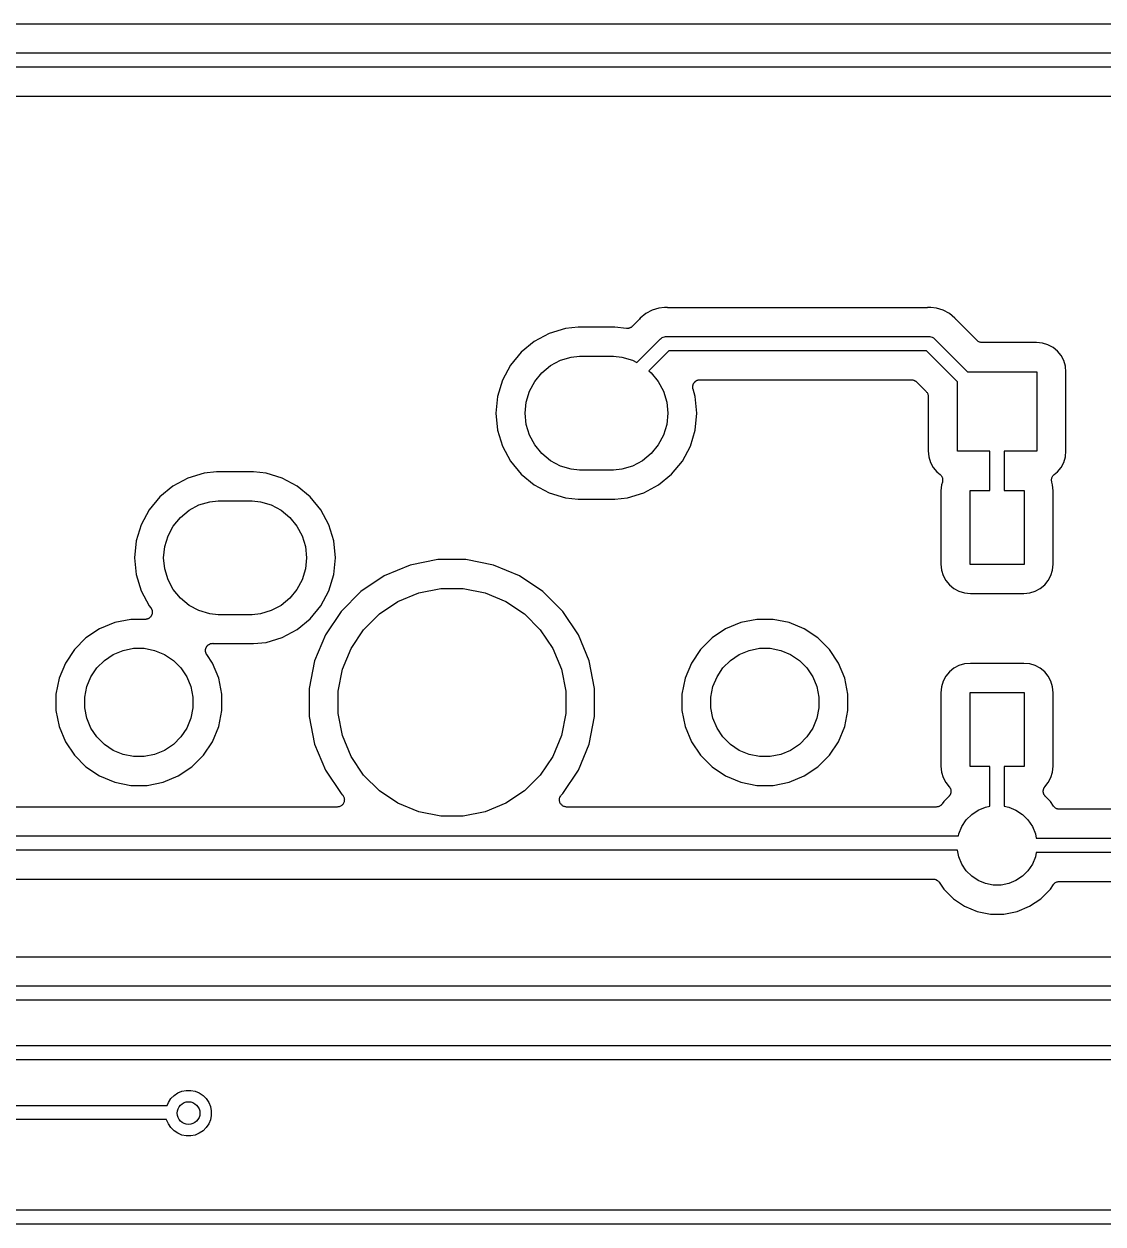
# Model space of a CAD drawing. Extents: x 1.13 to 10.46, y -5.5 to -3.29.
# Drawn here: x 6.434 to 7.18, y -5.504 to -4.674 of the extents above; entities that cross this region are included whole.
import ezdxf

# ---------------------------------------------------------------- set-up
doc = ezdxf.new("R2010")
doc.units = 0
doc.header["$MEASUREMENT"] = 0
doc.layers.add('BLACK', color=7, linetype='CONTINUOUS')

msp = doc.modelspace()

# ---------------------------------------------------------------- linework, layer by layer
at = {"layer": 'BLACK', "linetype": 'CONTINUOUS'}
for p, q in [((8.17654, -4.67379), (5.75523, -4.67379)), ((5.74253, -4.69379), (8.18498, -4.69379)), ((8.18098, -4.70363), (5.74253, -4.70363)), ((6.41685, -4.72363), (8.16397, -4.72363)), ((6.87267, -4.87032), (6.86798, -4.87175)), ((6.87658, -4.86994), (6.87267, -4.87032)), ((6.87756, -4.86984), (6.87658, -4.86994)), ((6.87854, -4.86994), (6.87756, -4.86984)), ((6.87875, -4.86994), (6.87854, -4.86994)), ((6.87896, -4.86996), (6.87875, -4.86994)), ((6.87903, -4.86996), (6.87896, -4.86996)), ((7.05837, -4.86996), (6.87903, -4.86996)), ((7.05858, -4.86994), (7.05837, -4.86996)), ((7.05879, -4.86994), (7.05858, -4.86994)), ((7.05886, -4.86994), (7.05879, -4.86994)), ((7.05984, -4.86984), (7.05886, -4.86994)), ((7.06082, -4.86994), (7.05984, -4.86984)), ((7.06473, -4.87032), (7.06082, -4.86994)), ((7.06082, -4.86994), (7.06082, -4.86994)), ((7.06943, -4.87175), (7.06473, -4.87032)), ((6.8589, -4.8783), (6.85431, -4.88289)), ((6.85903, -4.87814), (6.8589, -4.8783)), ((6.85918, -4.87799), (6.85903, -4.87814)), ((6.85923, -4.87794), (6.85918, -4.87799)), ((6.85985, -4.87717), (6.85923, -4.87794)), ((6.86365, -4.87406), (6.85985, -4.87717)), ((6.86798, -4.87175), (6.86365, -4.87406)), ((7.07376, -4.87406), (7.06943, -4.87175)), ((7.07755, -4.87717), (7.07376, -4.87406)), ((7.07817, -4.87794), (7.07755, -4.87717)), ((7.07832, -4.87808), (7.07817, -4.87794)), ((7.07845, -4.87825), (7.07832, -4.87808)), ((7.0785, -4.8783), (7.07845, -4.87825)), ((7.09285, -4.89265), (7.0785, -4.8783)), ((6.80805, -4.8844), (6.79686, -4.8878)), ((6.81677, -4.88354), (6.80805, -4.8844)), ((6.84229, -4.88354), (6.81677, -4.88354)), ((6.85028, -4.88433), (6.84229, -4.88354)), ((6.8505, -4.88433), (6.85028, -4.88433)), ((6.85072, -4.88435), (6.8505, -4.88433)), ((6.85099, -4.88433), (6.85072, -4.88435)), ((6.85126, -4.88433), (6.85099, -4.88433)), ((6.85147, -4.88429), (6.85126, -4.88433)), ((6.85169, -4.88427), (6.85147, -4.88429)), ((6.85195, -4.88419), (6.85169, -4.88427)), ((6.85221, -4.88414), (6.85195, -4.88419)), ((6.85242, -4.88406), (6.85221, -4.88414)), ((6.85263, -4.884), (6.85242, -4.88406)), ((6.85287, -4.88387), (6.85263, -4.884)), ((6.85312, -4.88377), (6.85287, -4.88387)), ((6.8533, -4.88365), (6.85312, -4.88377)), ((6.85349, -4.88355), (6.8533, -4.88365)), ((6.8537, -4.88338), (6.85349, -4.88355)), ((6.85393, -4.88323), (6.8537, -4.88338)), ((6.85409, -4.88308), (6.85393, -4.88323)), ((6.85426, -4.88294), (6.85409, -4.88308)), ((6.85431, -4.88289), (6.85426, -4.88294)), ((6.78654, -4.89331), (6.7775, -4.90073)), ((6.79686, -4.8878), (6.78654, -4.89331)), ((6.85751, -4.90797), (6.87391, -4.89157)), ((6.87391, -4.89157), (6.87406, -4.89139)), ((6.87406, -4.89139), (6.87425, -4.89123)), ((6.87425, -4.89123), (6.87481, -4.89077)), ((6.87425, -4.89123), (6.87425, -4.89123)), ((6.87481, -4.89077), (6.87498, -4.89068)), ((6.87498, -4.89068), (6.87567, -4.89031)), ((6.87567, -4.89031), (6.87659, -4.89003)), ((6.87659, -4.89003), (6.87732, -4.88996)), ((6.87732, -4.88996), (6.87756, -4.88994)), ((6.87732, -4.88996), (6.87732, -4.88996)), ((6.87756, -4.88994), (6.8778, -4.88996)), ((6.8778, -4.88996), (7.0596, -4.88996)), ((7.0596, -4.88996), (7.05984, -4.88994)), ((7.05984, -4.88994), (7.06008, -4.88996)), ((7.06008, -4.88996), (7.06008, -4.88996)), ((7.06008, -4.88996), (7.06081, -4.89003)), ((7.06081, -4.89003), (7.06173, -4.89031)), ((7.06173, -4.89031), (7.06259, -4.89077)), ((7.06259, -4.89077), (7.06334, -4.89139)), ((7.06334, -4.89139), (7.06349, -4.89157)), ((7.06349, -4.89157), (7.08615, -4.91423)), ((7.09321, -4.89294), (7.09285, -4.89265)), ((7.09356, -4.89324), (7.09321, -4.89294)), ((7.09359, -4.89325), (7.09356, -4.89324)), ((7.09361, -4.89327), (7.09359, -4.89325)), ((7.09401, -4.89348), (7.09361, -4.89327)), ((7.09442, -4.89371), (7.09401, -4.89348)), ((7.09444, -4.89371), (7.09442, -4.89371)), ((7.09447, -4.89373), (7.09444, -4.89371)), ((7.09491, -4.89386), (7.09447, -4.89373)), ((7.09535, -4.894), (7.09491, -4.89386)), ((7.09537, -4.894), (7.09535, -4.894)), ((7.0954, -4.89401), (7.09537, -4.894)), ((7.09586, -4.89406), (7.0954, -4.89401)), ((7.09632, -4.89411), (7.09586, -4.89406)), ((7.09637, -4.89411), (7.09632, -4.89411)), ((7.09639, -4.89411), (7.09637, -4.89411)), ((7.09637, -4.89411), (7.09637, -4.89411)), ((7.09637, -4.89411), (7.09637, -4.89411)), ((7.13395, -4.89411), (7.09639, -4.89411)), ((7.13811, -4.89452), (7.13395, -4.89411)), ((7.14188, -4.89567), (7.13811, -4.89452)), ((7.14536, -4.89752), (7.14188, -4.89567)), ((6.7775, -4.90073), (6.77008, -4.90977)), ((6.81197, -4.90411), (6.81775, -4.90354)), ((6.81775, -4.90354), (6.8413, -4.90354)), ((6.8413, -4.90354), (6.84709, -4.90411)), ((6.8796, -4.8998), (6.86576, -4.91364)), ((7.0578, -4.8998), (6.8796, -4.8998)), ((7.07919, -4.92119), (7.0578, -4.8998)), ((7.1484, -4.90002), (7.14536, -4.89752)), ((7.1509, -4.90307), (7.1484, -4.90002)), ((7.15276, -4.90654), (7.1509, -4.90307)), ((6.77008, -4.90977), (6.76457, -4.92008)), ((6.79171, -4.91494), (6.79771, -4.91002)), ((6.79771, -4.91002), (6.80455, -4.90636)), ((6.80455, -4.90636), (6.81197, -4.90411)), ((6.84709, -4.90411), (6.85451, -4.90636)), ((6.85451, -4.90636), (6.85751, -4.90797)), ((7.1539, -4.91031), (7.15276, -4.90654)), ((7.15431, -4.91448), (7.1539, -4.91031)), ((6.76457, -4.92008), (6.76117, -4.93127)), ((6.78679, -4.92093), (6.79171, -4.91494)), ((6.86576, -4.91364), (6.86734, -4.91494)), ((6.86734, -4.91494), (6.87226, -4.92093)), ((6.8982, -4.92078), (6.89838, -4.92064)), ((6.89838, -4.92064), (6.8986, -4.92052)), ((6.8986, -4.92052), (6.89882, -4.92038)), ((6.89882, -4.92038), (6.89903, -4.92029)), ((6.89903, -4.92029), (6.89924, -4.92018)), ((6.89924, -4.92018), (6.89949, -4.92011)), ((6.89949, -4.92011), (6.89973, -4.92001)), ((6.89973, -4.92001), (6.89995, -4.91996)), ((6.89995, -4.91996), (6.90017, -4.9199)), ((6.90017, -4.9199), (6.90043, -4.91987)), ((6.90043, -4.91987), (6.90068, -4.91982)), ((6.90068, -4.91982), (6.90091, -4.91983)), ((6.90091, -4.91983), (6.90114, -4.9198)), ((6.90114, -4.9198), (7.04745, -4.9198)), ((7.04745, -4.9198), (7.04747, -4.9198)), ((7.04747, -4.9198), (7.04747, -4.9198)), ((7.04747, -4.9198), (7.04747, -4.9198)), ((7.04747, -4.9198), (7.04752, -4.9198)), ((7.04752, -4.9198), (7.04798, -4.91986)), ((7.04798, -4.91986), (7.04844, -4.9199)), ((7.04844, -4.9199), (7.04846, -4.91991)), ((7.04846, -4.91991), (7.04849, -4.91991)), ((7.04849, -4.91991), (7.04893, -4.92005)), ((7.04893, -4.92005), (7.04937, -4.92019)), ((7.04937, -4.92019), (7.04939, -4.9202)), ((7.04939, -4.9202), (7.04942, -4.92021)), ((7.04942, -4.92021), (7.04982, -4.92043)), ((7.04982, -4.92043), (7.05023, -4.92065)), ((7.05023, -4.92065), (7.05025, -4.92066)), ((7.08615, -4.91423), (7.13419, -4.91423)), ((7.13419, -4.91423), (7.13419, -4.96923)), ((7.15431, -4.96899), (7.15431, -4.91448)), ((6.78088, -4.9352), (6.78314, -4.92777)), ((6.78314, -4.92777), (6.78679, -4.92093)), ((6.87226, -4.92093), (6.87592, -4.92777)), ((6.87592, -4.92777), (6.87817, -4.9352)), ((6.89614, -4.92477), (6.89617, -4.92451)), ((6.89616, -4.925), (6.89614, -4.92477)), ((6.89616, -4.92523), (6.89616, -4.925)), ((6.89621, -4.92548), (6.89616, -4.92523)), ((6.89617, -4.92425), (6.89622, -4.92403)), ((6.89617, -4.92451), (6.89617, -4.92425)), ((6.89623, -4.92574), (6.89621, -4.92548)), ((6.89622, -4.92403), (6.89625, -4.9238)), ((6.8963, -4.92596), (6.89623, -4.92574)), ((6.89625, -4.9238), (6.89632, -4.92355)), ((6.89634, -4.92619), (6.8963, -4.92596)), ((6.89632, -4.92355), (6.89638, -4.9233)), ((6.89636, -4.92625), (6.89634, -4.92619)), ((6.89788, -4.93128), (6.89636, -4.92625)), ((6.89638, -4.9233), (6.89647, -4.92309)), ((6.89647, -4.92309), (6.89653, -4.92287)), ((6.89653, -4.92287), (6.89666, -4.92264)), ((6.89666, -4.92264), (6.89676, -4.9224)), ((6.89676, -4.9224), (6.89689, -4.92221)), ((6.89689, -4.92221), (6.897, -4.92201)), ((6.897, -4.92201), (6.89716, -4.92181)), ((6.89716, -4.92181), (6.89731, -4.92159)), ((6.89731, -4.92159), (6.89747, -4.92143)), ((6.89747, -4.92143), (6.89762, -4.92126)), ((6.89762, -4.92126), (6.89782, -4.92109)), ((6.89782, -4.92109), (6.898, -4.92091)), ((6.898, -4.92091), (6.8982, -4.92078)), ((7.05025, -4.92066), (7.05027, -4.92068)), ((7.05027, -4.92068), (7.05063, -4.92097)), ((7.05063, -4.92097), (7.05098, -4.92127)), ((7.05098, -4.92127), (7.05761, -4.92789)), ((7.05761, -4.92789), (7.05762, -4.9279)), ((7.05762, -4.9279), (7.05762, -4.9279)), ((7.05762, -4.9279), (7.05762, -4.9279)), ((7.05762, -4.9279), (7.05766, -4.92794)), ((7.05766, -4.92794), (7.05795, -4.9283)), ((7.05795, -4.9283), (7.05824, -4.92866)), ((7.05824, -4.92866), (7.05825, -4.92868)), ((7.05825, -4.92868), (7.05827, -4.9287)), ((7.05827, -4.9287), (7.05848, -4.92911)), ((7.07919, -4.96923), (7.07919, -4.92119)), ((6.76117, -4.93127), (6.76003, -4.94291)), ((6.78012, -4.94291), (6.78088, -4.9352)), ((6.87817, -4.9352), (6.87893, -4.94291)), ((6.89903, -4.94291), (6.89788, -4.93128)), ((7.05848, -4.92911), (7.05869, -4.92952)), ((7.05869, -4.92952), (7.0587, -4.92955)), ((7.0587, -4.92955), (7.05871, -4.92957)), ((7.05871, -4.92957), (7.05884, -4.93001)), ((7.05884, -4.93001), (7.05898, -4.93046)), ((7.05898, -4.93046), (7.05898, -4.93048)), ((7.05898, -4.93048), (7.05899, -4.93051)), ((7.05899, -4.93051), (7.05903, -4.93097)), ((7.05903, -4.93097), (7.05907, -4.93143)), ((7.05907, -4.93143), (7.05907, -4.96899)), ((6.76003, -4.94291), (6.76117, -4.95455)), ((6.78088, -4.95063), (6.78012, -4.94291)), ((6.87893, -4.94291), (6.87817, -4.95063)), ((6.89788, -4.95455), (6.89903, -4.94291)), ((6.78314, -4.95805), (6.78088, -4.95063)), ((6.87817, -4.95063), (6.87592, -4.95805)), ((6.76117, -4.95455), (6.76457, -4.96574)), ((6.78679, -4.96489), (6.78314, -4.95805)), ((6.87592, -4.95805), (6.87226, -4.96489)), ((6.89449, -4.96574), (6.89788, -4.95455)), ((6.76457, -4.96574), (6.77008, -4.97606)), ((6.79171, -4.97089), (6.78679, -4.96489)), ((6.87226, -4.96489), (6.86734, -4.97089)), ((6.88897, -4.97606), (6.89449, -4.96574)), ((7.05907, -4.96899), (7.05948, -4.97315)), ((7.10177, -4.96923), (7.07919, -4.96923)), ((7.10177, -4.99626), (7.10177, -4.96923)), ((7.13419, -4.96923), (7.11161, -4.96923)), ((7.11161, -4.96923), (7.11161, -4.99626)), ((7.1539, -4.97315), (7.15431, -4.96899)), ((6.77008, -4.97606), (6.7775, -4.9851)), ((6.79771, -4.97581), (6.79171, -4.97089)), ((6.80455, -4.97946), (6.79771, -4.97581)), ((6.86135, -4.97581), (6.85451, -4.97946)), ((6.86734, -4.97089), (6.86135, -4.97581)), ((6.88155, -4.9851), (6.88897, -4.97606)), ((7.05948, -4.97315), (7.06063, -4.97692)), ((7.06063, -4.97692), (7.06248, -4.9804)), ((7.1509, -4.9804), (7.15276, -4.97692)), ((7.15276, -4.97692), (7.1539, -4.97315)), ((6.55805, -4.9844), (6.54686, -4.9878)), ((6.56677, -4.98354), (6.55805, -4.9844)), ((6.59229, -4.98354), (6.56677, -4.98354)), ((6.60101, -4.9844), (6.59229, -4.98354)), ((6.6122, -4.9878), (6.60101, -4.9844)), ((6.7775, -4.9851), (6.78654, -4.99252)), ((6.81197, -4.98171), (6.80455, -4.97946)), ((6.81775, -4.98228), (6.81197, -4.98171)), ((6.8413, -4.98228), (6.81775, -4.98228)), ((6.84709, -4.98171), (6.8413, -4.98228)), ((6.85451, -4.97946), (6.84709, -4.98171)), ((6.87251, -4.99252), (6.88155, -4.9851)), ((7.06248, -4.9804), (7.06498, -4.98344)), ((7.06498, -4.98344), (7.0672, -4.98526)), ((7.0672, -4.98526), (7.06722, -4.98528)), ((7.06722, -4.98528), (7.06722, -4.98528)), ((7.06722, -4.98528), (7.06722, -4.98528)), ((7.06722, -4.98528), (7.06726, -4.98531)), ((7.06726, -4.98531), (7.06758, -4.98565)), ((7.06758, -4.98565), (7.06791, -4.98597)), ((7.06791, -4.98597), (7.06792, -4.98599)), ((7.06792, -4.98599), (7.06794, -4.98601)), ((7.06794, -4.98601), (7.06819, -4.9864)), ((7.06819, -4.9864), (7.06845, -4.98679)), ((7.06845, -4.98679), (7.06846, -4.98681)), ((7.06846, -4.98681), (7.06847, -4.98683)), ((7.06847, -4.98683), (7.06864, -4.98726)), ((7.14477, -4.9872), (7.14495, -4.98676)), ((7.14495, -4.98676), (7.14496, -4.98675)), ((7.14496, -4.98675), (7.14497, -4.98673)), ((7.14497, -4.98673), (7.14524, -4.98634)), ((7.14524, -4.98634), (7.14549, -4.98595)), ((7.14549, -4.98595), (7.14551, -4.98594)), ((7.14551, -4.98594), (7.14552, -4.98592)), ((7.14552, -4.98592), (7.14585, -4.98559)), ((7.14585, -4.98559), (7.14618, -4.98526)), ((7.14618, -4.98526), (7.1484, -4.98344)), ((7.1484, -4.98344), (7.1509, -4.9804)), ((6.53654, -4.99331), (6.5275, -5.00073)), ((6.54686, -4.9878), (6.53654, -4.99331)), ((6.62251, -4.99331), (6.6122, -4.9878)), ((6.63155, -5.00073), (6.62251, -4.99331)), ((6.78654, -4.99252), (6.79686, -4.99803)), ((6.8622, -4.99803), (6.87251, -4.99252)), ((7.06828, -4.99234), (7.06787, -4.99651)), ((7.06881, -4.99058), (7.06828, -4.99234)), ((7.06864, -4.98726), (7.06882, -4.98769)), ((7.06891, -4.99012), (7.06881, -4.99058)), ((7.06882, -4.98769), (7.06882, -4.98771)), ((7.06882, -4.98771), (7.06883, -4.98773)), ((7.06883, -4.98773), (7.06892, -4.98819)), ((7.069, -4.98967), (7.06891, -4.99012)), ((7.06892, -4.98819), (7.06901, -4.98865)), ((7.06901, -4.98962), (7.069, -4.98965)), ((7.069, -4.98965), (7.069, -4.98967)), ((7.06901, -4.98865), (7.06901, -4.98867)), ((7.06901, -4.98867), (7.06901, -4.98869)), ((7.06901, -4.98869), (7.06901, -4.98916)), ((7.06901, -4.98916), (7.06901, -4.98962)), ((7.14437, -4.98955), (7.14438, -4.98908)), ((7.14438, -4.98958), (7.14437, -4.98955)), ((7.14438, -4.98862), (7.14439, -4.9886)), ((7.14438, -4.98908), (7.14438, -4.98862)), ((7.14438, -4.9896), (7.14438, -4.98958)), ((7.14447, -4.99006), (7.14438, -4.9896)), ((7.14439, -4.98858), (7.14448, -4.98812)), ((7.14439, -4.9886), (7.14439, -4.98858)), ((7.14455, -4.99051), (7.14447, -4.99006)), ((7.14448, -4.98812), (7.14457, -4.98767)), ((7.14456, -4.99055), (7.14455, -4.99051)), ((7.14456, -4.99056), (7.14456, -4.99055)), ((7.14457, -4.99058), (7.14456, -4.99056)), ((7.14456, -4.99056), (7.14456, -4.99056)), ((7.14457, -4.98767), (7.14458, -4.98765)), ((7.1451, -4.99234), (7.14457, -4.99058)), ((7.14458, -4.98765), (7.14459, -4.98762)), ((7.14459, -4.98762), (7.14477, -4.9872)), ((7.14551, -4.99651), (7.1451, -4.99234)), ((6.5275, -5.00073), (6.52008, -5.00977)), ((6.56197, -5.00411), (6.56775, -5.00354)), ((6.56775, -5.00354), (6.5913, -5.00354)), ((6.5913, -5.00354), (6.59709, -5.00411)), ((6.63897, -5.00977), (6.63155, -5.00073)), ((6.79686, -4.99803), (6.80805, -5.00142)), ((6.80805, -5.00142), (6.81677, -5.00228)), ((6.81677, -5.00228), (6.84229, -5.00228)), ((6.84229, -5.00228), (6.85101, -5.00142)), ((6.85101, -5.00142), (6.8622, -4.99803)), ((7.06787, -4.99651), (7.06787, -5.0472)), ((7.08799, -5.04744), (7.08799, -4.99626)), ((7.08799, -4.99626), (7.10177, -4.99626)), ((7.11161, -4.99626), (7.12539, -4.99626)), ((7.12539, -4.99626), (7.12539, -5.04744)), ((7.14551, -5.0472), (7.14551, -4.99651)), ((6.52008, -5.00977), (6.51457, -5.02008)), ((6.54171, -5.01494), (6.54771, -5.01002)), ((6.54771, -5.01002), (6.55455, -5.00636)), ((6.55455, -5.00636), (6.56197, -5.00411)), ((6.59709, -5.00411), (6.60451, -5.00636)), ((6.60451, -5.00636), (6.61135, -5.01002)), ((6.61135, -5.01002), (6.61734, -5.01494)), ((6.64449, -5.02008), (6.63897, -5.00977)), ((6.51457, -5.02008), (6.51117, -5.03127)), ((6.53679, -5.02093), (6.54171, -5.01494)), ((6.61734, -5.01494), (6.62226, -5.02093)), ((6.64788, -5.03127), (6.64449, -5.02008)), ((6.53088, -5.0352), (6.53314, -5.02777)), ((6.53314, -5.02777), (6.53679, -5.02093)), ((6.62226, -5.02093), (6.62592, -5.02777)), ((6.62592, -5.02777), (6.62817, -5.0352)), ((6.51117, -5.03127), (6.51003, -5.04291)), ((6.53012, -5.04291), (6.53088, -5.0352)), ((6.62817, -5.0352), (6.62893, -5.04291)), ((6.64903, -5.04291), (6.64788, -5.03127)), ((6.51003, -5.04291), (6.51117, -5.05455)), ((6.53088, -5.05063), (6.53012, -5.04291)), ((6.62893, -5.04291), (6.62817, -5.05063)), ((6.64788, -5.05455), (6.64903, -5.04291)), ((6.7198, -5.04417), (6.70073, -5.04797)), ((6.73925, -5.04417), (6.7198, -5.04417)), ((6.75833, -5.04797), (6.73925, -5.04417)), ((6.53314, -5.05805), (6.53088, -5.05063)), ((6.62817, -5.05063), (6.62592, -5.05805)), ((6.70073, -5.04797), (6.68276, -5.05541)), ((6.7763, -5.05541), (6.75833, -5.04797)), ((7.06787, -5.0472), (7.06828, -5.05136)), ((7.06828, -5.05136), (7.06943, -5.05513)), ((7.12539, -5.04744), (7.08799, -5.04744)), ((7.14396, -5.05513), (7.1451, -5.05136)), ((7.1451, -5.05136), (7.14551, -5.0472)), ((6.51117, -5.05455), (6.51457, -5.06574)), ((6.53679, -5.06489), (6.53314, -5.05805)), ((6.62592, -5.05805), (6.62226, -5.06489)), ((6.64449, -5.06574), (6.64788, -5.05455)), ((6.68276, -5.05541), (6.66658, -5.06622)), ((6.79247, -5.06622), (6.7763, -5.05541)), ((7.06943, -5.05513), (7.07128, -5.05861)), ((7.07128, -5.05861), (7.07378, -5.06165)), ((7.07378, -5.06165), (7.07683, -5.06415)), ((7.13656, -5.06415), (7.1396, -5.06165)), ((7.1396, -5.06165), (7.1421, -5.05861)), ((7.1421, -5.05861), (7.14396, -5.05513)), ((6.51457, -5.06574), (6.52008, -5.07606)), ((6.54171, -5.07089), (6.53679, -5.06489)), ((6.62226, -5.06489), (6.61734, -5.07089)), ((6.63897, -5.07606), (6.64449, -5.06574)), ((6.66658, -5.06622), (6.65283, -5.07997)), ((6.69223, -5.07313), (6.70656, -5.0672)), ((6.70656, -5.0672), (6.72177, -5.06417)), ((6.72177, -5.06417), (6.73728, -5.06417)), ((6.73728, -5.06417), (6.7525, -5.0672)), ((6.7525, -5.0672), (6.76682, -5.07313)), ((6.80622, -5.07997), (6.79247, -5.06622)), ((7.07683, -5.06415), (7.0803, -5.06601)), ((7.0803, -5.06601), (7.08407, -5.06715)), ((7.08407, -5.06715), (7.08824, -5.06756)), ((7.08824, -5.06756), (7.12515, -5.06756)), ((7.12515, -5.06756), (7.12931, -5.06715)), ((7.12931, -5.06715), (7.13308, -5.06601)), ((7.13308, -5.06601), (7.13656, -5.06415)), ((6.52008, -5.07606), (6.52113, -5.07734)), ((6.52113, -5.07734), (6.52118, -5.07739)), ((6.52118, -5.07739), (6.52131, -5.07759)), ((6.52131, -5.07759), (6.52145, -5.07777)), ((6.52145, -5.07777), (6.52157, -5.078)), ((6.52157, -5.078), (6.52171, -5.07821)), ((6.52171, -5.07821), (6.5218, -5.07843)), ((6.54771, -5.07581), (6.54171, -5.07089)), ((6.55455, -5.07946), (6.54771, -5.07581)), ((6.61135, -5.07581), (6.60451, -5.07946)), ((6.61734, -5.07089), (6.61135, -5.07581)), ((6.63155, -5.0851), (6.63897, -5.07606)), ((6.67933, -5.08175), (6.69223, -5.07313)), ((6.76682, -5.07313), (6.77972, -5.08175)), ((6.50734, -5.08551), (6.49625, -5.08772)), ((6.51727, -5.08551), (6.50734, -5.08551)), ((6.5175, -5.08549), (6.51727, -5.08551)), ((6.51774, -5.08549), (6.5175, -5.08549)), ((6.51799, -5.08544), (6.51774, -5.08549)), ((6.51824, -5.08542), (6.51799, -5.08544)), ((6.51846, -5.08535), (6.51824, -5.08542)), ((6.5187, -5.0853), (6.51846, -5.08535)), ((6.51893, -5.08521), (6.5187, -5.0853)), ((6.51917, -5.08513), (6.51893, -5.08521)), ((6.51938, -5.08502), (6.51917, -5.08513)), ((6.5196, -5.08494), (6.51938, -5.08502)), ((6.51981, -5.0848), (6.5196, -5.08494)), ((6.52004, -5.08468), (6.51981, -5.0848)), ((6.52022, -5.08453), (6.52004, -5.08468)), ((6.52041, -5.0844), (6.52022, -5.08453)), ((6.5206, -5.08422), (6.52041, -5.0844)), ((6.52079, -5.08406), (6.5206, -5.08422)), ((6.52094, -5.08388), (6.52079, -5.08406)), ((6.52111, -5.08371), (6.52094, -5.08388)), ((6.52125, -5.0835), (6.52111, -5.08371)), ((6.52141, -5.08331), (6.52125, -5.0835)), ((6.52153, -5.0831), (6.52141, -5.08331)), ((6.52166, -5.08291), (6.52153, -5.0831)), ((6.52176, -5.08267), (6.52166, -5.08291)), ((6.52188, -5.08245), (6.52176, -5.08267)), ((6.5218, -5.07843), (6.52191, -5.07864)), ((6.52195, -5.08223), (6.52188, -5.08245)), ((6.52191, -5.07864), (6.52198, -5.07888)), ((6.52204, -5.08201), (6.52195, -5.08223)), ((6.52198, -5.07888), (6.52207, -5.07912)), ((6.52209, -5.08176), (6.52204, -5.08201)), ((6.52207, -5.07912), (6.52211, -5.07935)), ((6.52217, -5.08152), (6.52209, -5.08176)), ((6.52211, -5.07935), (6.52218, -5.07957)), ((6.52219, -5.08128), (6.52217, -5.08152)), ((6.52218, -5.07957), (6.5222, -5.07983)), ((6.52224, -5.08105), (6.52219, -5.08128)), ((6.5222, -5.07983), (6.52225, -5.08008)), ((6.52227, -5.08055), (6.52224, -5.0808)), ((6.52224, -5.0808), (6.52224, -5.08105)), ((6.52225, -5.08008), (6.52225, -5.08031)), ((6.52225, -5.08031), (6.52227, -5.08055)), ((6.56197, -5.08171), (6.55455, -5.07946)), ((6.56775, -5.08228), (6.56197, -5.08171)), ((6.5913, -5.08228), (6.56775, -5.08228)), ((6.59709, -5.08171), (6.5913, -5.08228)), ((6.60451, -5.07946), (6.59709, -5.08171)), ((6.62251, -5.09252), (6.63155, -5.0851)), ((6.65283, -5.07997), (6.64203, -5.09614)), ((6.66837, -5.09272), (6.67933, -5.08175)), ((6.77972, -5.08175), (6.79069, -5.09272)), ((6.81703, -5.09614), (6.80622, -5.07997)), ((6.94041, -5.08551), (6.92932, -5.08772)), ((6.95172, -5.08551), (6.94041, -5.08551)), ((6.96281, -5.08772), (6.95172, -5.08551)), ((6.4858, -5.09204), (6.4764, -5.09833)), ((6.49625, -5.08772), (6.4858, -5.09204)), ((6.6122, -5.09803), (6.62251, -5.09252)), ((6.65975, -5.10562), (6.66837, -5.09272)), ((6.79069, -5.09272), (6.79931, -5.10562)), ((6.91887, -5.09204), (6.90947, -5.09833)), ((6.92932, -5.08772), (6.91887, -5.09204)), ((6.97325, -5.09204), (6.96281, -5.08772)), ((6.98265, -5.09833), (6.97325, -5.09204)), ((6.4764, -5.09833), (6.46841, -5.10632)), ((6.56075, -5.10333), (6.56092, -5.10317)), ((6.56092, -5.10317), (6.56113, -5.10303)), ((6.56113, -5.10303), (6.56132, -5.10287)), ((6.56132, -5.10287), (6.56153, -5.10276)), ((6.56153, -5.10276), (6.56173, -5.10263)), ((6.56173, -5.10263), (6.56196, -5.10253)), ((6.56196, -5.10253), (6.56219, -5.10241)), ((6.56219, -5.10241), (6.56241, -5.10234)), ((6.56241, -5.10234), (6.56263, -5.10226)), ((6.56263, -5.10226), (6.56288, -5.10221)), ((6.56288, -5.10221), (6.56312, -5.10213)), ((6.56312, -5.10213), (6.56336, -5.10211)), ((6.56336, -5.10211), (6.56359, -5.10207)), ((6.56359, -5.10207), (6.56384, -5.10207)), ((6.56384, -5.10207), (6.5641, -5.10204)), ((6.5641, -5.10204), (6.56433, -5.10207)), ((6.56433, -5.10207), (6.56456, -5.10207)), ((6.56456, -5.10207), (6.56677, -5.10228)), ((6.56677, -5.10228), (6.59229, -5.10228)), ((6.59229, -5.10228), (6.60101, -5.10142)), ((6.60101, -5.10142), (6.6122, -5.09803)), ((6.64203, -5.09614), (6.63458, -5.11411)), ((6.82447, -5.11411), (6.81703, -5.09614)), ((6.90947, -5.09833), (6.90148, -5.10632)), ((6.99065, -5.10632), (6.98265, -5.09833)), ((6.46841, -5.10632), (6.46212, -5.11572)), ((6.48915, -5.11386), (6.49528, -5.10977)), ((6.49528, -5.10977), (6.50208, -5.10695)), ((6.50208, -5.10695), (6.50931, -5.10551)), ((6.50931, -5.10551), (6.51668, -5.10551)), ((6.51668, -5.10551), (6.5239, -5.10695)), ((6.5239, -5.10695), (6.53071, -5.10977)), ((6.53071, -5.10977), (6.53683, -5.11386)), ((6.55907, -5.10699), (6.5591, -5.10675)), ((6.5591, -5.10724), (6.55907, -5.10699)), ((6.55909, -5.10749), (6.5591, -5.10724)), ((6.55914, -5.10772), (6.55909, -5.10749)), ((6.5591, -5.10652), (6.55915, -5.10627)), ((6.5591, -5.10675), (6.5591, -5.10652)), ((6.55916, -5.10796), (6.55914, -5.10772)), ((6.55915, -5.10627), (6.55918, -5.10602)), ((6.55923, -5.1082), (6.55916, -5.10796)), ((6.55918, -5.10602), (6.55925, -5.10579)), ((6.55928, -5.10845), (6.55923, -5.1082)), ((6.55925, -5.10579), (6.5593, -5.10556)), ((6.55936, -5.10867), (6.55928, -5.10845)), ((6.5593, -5.10556), (6.5594, -5.10533)), ((6.55943, -5.1089), (6.55936, -5.10867)), ((6.5594, -5.10533), (6.55947, -5.10508)), ((6.55955, -5.10912), (6.55943, -5.1089)), ((6.55947, -5.10508), (6.55959, -5.10488)), ((6.55964, -5.10936), (6.55955, -5.10912)), ((6.55959, -5.10488), (6.55968, -5.10466)), ((6.55977, -5.10955), (6.55964, -5.10936)), ((6.55968, -5.10466), (6.55982, -5.10445)), ((6.55988, -5.10976), (6.55977, -5.10955)), ((6.55982, -5.10445), (6.55994, -5.10423)), ((6.55992, -5.10982), (6.55988, -5.10976)), ((6.56386, -5.11572), (6.55992, -5.10982)), ((6.55994, -5.10423), (6.56009, -5.10405)), ((6.56009, -5.10405), (6.56022, -5.10385)), ((6.56022, -5.10385), (6.5604, -5.10367)), ((6.5604, -5.10367), (6.56057, -5.10348)), ((6.56057, -5.10348), (6.56075, -5.10333)), ((6.65381, -5.11995), (6.65975, -5.10562)), ((6.79931, -5.10562), (6.80524, -5.11995)), ((6.90148, -5.10632), (6.89519, -5.11572)), ((6.92222, -5.11386), (6.92835, -5.10977)), ((6.92835, -5.10977), (6.93515, -5.10695)), ((6.93515, -5.10695), (6.94238, -5.10551)), ((6.94238, -5.10551), (6.94975, -5.10551)), ((6.94975, -5.10551), (6.95697, -5.10695)), ((6.95697, -5.10695), (6.96378, -5.10977)), ((6.96378, -5.10977), (6.96991, -5.11386)), ((6.99693, -5.11572), (6.99065, -5.10632)), ((6.46212, -5.11572), (6.4578, -5.12617)), ((6.47985, -5.1252), (6.48394, -5.11907)), ((6.48394, -5.11907), (6.48915, -5.11386)), ((6.53683, -5.11386), (6.54204, -5.11907)), ((6.54204, -5.11907), (6.54614, -5.1252)), ((6.56819, -5.12617), (6.56386, -5.11572)), ((6.63458, -5.11411), (6.63079, -5.13319)), ((6.82827, -5.13319), (6.82447, -5.11411)), ((6.89519, -5.11572), (6.89087, -5.12617)), ((6.91292, -5.1252), (6.91701, -5.11907)), ((6.91701, -5.11907), (6.92222, -5.11386)), ((6.96991, -5.11386), (6.97511, -5.11907)), ((6.97511, -5.11907), (6.97921, -5.1252)), ((7.00126, -5.12617), (6.99693, -5.11572)), ((7.07683, -5.11931), (7.07378, -5.12181)), ((7.0803, -5.11746), (7.07683, -5.11931)), ((7.08407, -5.11631), (7.0803, -5.11746)), ((7.08824, -5.1159), (7.08407, -5.11631)), ((7.12515, -5.1159), (7.08824, -5.1159)), ((7.12931, -5.11631), (7.12515, -5.1159)), ((7.13308, -5.11746), (7.12931, -5.11631)), ((7.13656, -5.11931), (7.13308, -5.11746)), ((7.1396, -5.12181), (7.13656, -5.11931)), ((6.4578, -5.12617), (6.45559, -5.13726)), ((6.47703, -5.132), (6.47985, -5.1252)), ((6.54614, -5.1252), (6.54896, -5.132)), ((6.57039, -5.13726), (6.56819, -5.12617)), ((6.65079, -5.13516), (6.65381, -5.11995)), ((6.80524, -5.11995), (6.80827, -5.13516)), ((6.89087, -5.12617), (6.88866, -5.13726)), ((6.9101, -5.132), (6.91292, -5.1252)), ((6.97921, -5.1252), (6.98203, -5.132)), ((7.00346, -5.13726), (7.00126, -5.12617)), ((7.07128, -5.12486), (7.06943, -5.12833)), ((7.07378, -5.12181), (7.07128, -5.12486)), ((7.1421, -5.12486), (7.1396, -5.12181)), ((7.14396, -5.12833), (7.1421, -5.12486)), ((6.47559, -5.13923), (6.47703, -5.132)), ((6.54896, -5.132), (6.55039, -5.13923)), ((6.63079, -5.13319), (6.63079, -5.15264)), ((6.65079, -5.15067), (6.65079, -5.13516)), ((6.80827, -5.13516), (6.80827, -5.15067)), ((6.82827, -5.15264), (6.82827, -5.13319)), ((6.90866, -5.13923), (6.9101, -5.132)), ((6.98203, -5.132), (6.98346, -5.13923)), ((7.06828, -5.1321), (7.06787, -5.13627)), ((7.06787, -5.13627), (7.06787, -5.18696)), ((7.06943, -5.12833), (7.06828, -5.1321)), ((7.08799, -5.1872), (7.08799, -5.13602)), ((7.08799, -5.13602), (7.12539, -5.13602)), ((7.12539, -5.13602), (7.12539, -5.1872)), ((7.1451, -5.1321), (7.14396, -5.12833)), ((7.14551, -5.13627), (7.1451, -5.1321)), ((7.14551, -5.18696), (7.14551, -5.13627)), ((6.45559, -5.13726), (6.45559, -5.14857)), ((6.47559, -5.1466), (6.47559, -5.13923)), ((6.55039, -5.13923), (6.55039, -5.1466)), ((6.57039, -5.14857), (6.57039, -5.13726)), ((6.88866, -5.13726), (6.88866, -5.14857)), ((6.90866, -5.1466), (6.90866, -5.13923)), ((6.98346, -5.13923), (6.98346, -5.1466)), ((7.00346, -5.14857), (7.00346, -5.13726)), ((6.45559, -5.14857), (6.4578, -5.15966)), ((6.47703, -5.15382), (6.47559, -5.1466)), ((6.55039, -5.1466), (6.54896, -5.15382)), ((6.56819, -5.15966), (6.57039, -5.14857)), ((6.63079, -5.15264), (6.63458, -5.17171)), ((6.65381, -5.16588), (6.65079, -5.15067)), ((6.80827, -5.15067), (6.80524, -5.16588)), ((6.82447, -5.17171), (6.82827, -5.15264)), ((6.88866, -5.14857), (6.89087, -5.15966)), ((6.9101, -5.15382), (6.90866, -5.1466)), ((6.98346, -5.1466), (6.98203, -5.15382)), ((7.00126, -5.15966), (7.00346, -5.14857)), ((6.4578, -5.15966), (6.46212, -5.1701)), ((6.47985, -5.16063), (6.47703, -5.15382)), ((6.48394, -5.16676), (6.47985, -5.16063)), ((6.54614, -5.16063), (6.54204, -5.16676)), ((6.54896, -5.15382), (6.54614, -5.16063)), ((6.56386, -5.1701), (6.56819, -5.15966)), ((6.89087, -5.15966), (6.89519, -5.1701)), ((6.91292, -5.16063), (6.9101, -5.15382)), ((6.91701, -5.16676), (6.91292, -5.16063)), ((6.97921, -5.16063), (6.97511, -5.16676)), ((6.98203, -5.15382), (6.97921, -5.16063)), ((6.99693, -5.1701), (7.00126, -5.15966)), ((6.48915, -5.17197), (6.48394, -5.16676)), ((6.54204, -5.16676), (6.53683, -5.17197)), ((6.65975, -5.18021), (6.65381, -5.16588)), ((6.80524, -5.16588), (6.79931, -5.18021)), ((6.92222, -5.17197), (6.91701, -5.16676)), ((6.97511, -5.16676), (6.96991, -5.17197)), ((6.46212, -5.1701), (6.46841, -5.1795)), ((6.49528, -5.17606), (6.48915, -5.17197)), ((6.50208, -5.17888), (6.49528, -5.17606)), ((6.53071, -5.17606), (6.5239, -5.17888)), ((6.53683, -5.17197), (6.53071, -5.17606)), ((6.55758, -5.1795), (6.56386, -5.1701)), ((6.63458, -5.17171), (6.64203, -5.18968)), ((6.81703, -5.18968), (6.82447, -5.17171)), ((6.89519, -5.1701), (6.90148, -5.1795)), ((6.92835, -5.17606), (6.92222, -5.17197)), ((6.93515, -5.17888), (6.92835, -5.17606)), ((6.96378, -5.17606), (6.95697, -5.17888)), ((6.96991, -5.17197), (6.96378, -5.17606)), ((6.99065, -5.1795), (6.99693, -5.1701)), ((6.46841, -5.1795), (6.4764, -5.1875)), ((6.50931, -5.18031), (6.50208, -5.17888)), ((6.51668, -5.18031), (6.50931, -5.18031)), ((6.5239, -5.17888), (6.51668, -5.18031)), ((6.54958, -5.1875), (6.55758, -5.1795)), ((6.66837, -5.19311), (6.65975, -5.18021)), ((6.79931, -5.18021), (6.79069, -5.19311)), ((6.90148, -5.1795), (6.90947, -5.1875)), ((6.94238, -5.18031), (6.93515, -5.17888)), ((6.94975, -5.18031), (6.94238, -5.18031)), ((6.95697, -5.17888), (6.94975, -5.18031)), ((6.98265, -5.1875), (6.99065, -5.1795)), ((6.4764, -5.1875), (6.4858, -5.19378)), ((6.4858, -5.19378), (6.49625, -5.19811)), ((6.52974, -5.19811), (6.54018, -5.19378)), ((6.54018, -5.19378), (6.54958, -5.1875)), ((6.64203, -5.18968), (6.65283, -5.20586)), ((6.67933, -5.20407), (6.66837, -5.19311)), ((6.79069, -5.19311), (6.77972, -5.20407)), ((6.80622, -5.20586), (6.81703, -5.18968)), ((6.90947, -5.1875), (6.91887, -5.19378)), ((6.91887, -5.19378), (6.92932, -5.19811)), ((6.96281, -5.19811), (6.97325, -5.19378)), ((6.97325, -5.19378), (6.98265, -5.1875)), ((7.06787, -5.18696), (7.06828, -5.19113)), ((7.06828, -5.19113), (7.06943, -5.1949)), ((7.10177, -5.1872), (7.08799, -5.1872)), ((7.10177, -5.21467), (7.10177, -5.1872)), ((7.12539, -5.1872), (7.11161, -5.1872)), ((7.11161, -5.1872), (7.11161, -5.21467)), ((7.14396, -5.1949), (7.1451, -5.19113)), ((7.1451, -5.19113), (7.14551, -5.18696)), ((6.49625, -5.19811), (6.50734, -5.20031)), ((6.50734, -5.20031), (6.51865, -5.20031)), ((6.51865, -5.20031), (6.52974, -5.19811)), ((6.92932, -5.19811), (6.94041, -5.20031)), ((6.94041, -5.20031), (6.95172, -5.20031)), ((6.95172, -5.20031), (6.96281, -5.19811)), ((7.06943, -5.1949), (7.07128, -5.19837)), ((7.07128, -5.19837), (7.07364, -5.20124)), ((7.07364, -5.20124), (7.07368, -5.20129)), ((7.07368, -5.20129), (7.0738, -5.20148)), ((7.0738, -5.20148), (7.07394, -5.20166)), ((7.07394, -5.20166), (7.07407, -5.20189)), ((7.07407, -5.20189), (7.07421, -5.20211)), ((7.07421, -5.20211), (7.07429, -5.20232)), ((7.07429, -5.20232), (7.0744, -5.20252)), ((7.0744, -5.20252), (7.07447, -5.20277)), ((7.07447, -5.20277), (7.07457, -5.20302)), ((7.13883, -5.20295), (7.13893, -5.20271)), ((7.13893, -5.20271), (7.13901, -5.20246)), ((7.13901, -5.20246), (7.13912, -5.20226)), ((7.13912, -5.20226), (7.13921, -5.20205)), ((7.13921, -5.20205), (7.13935, -5.20183)), ((7.13935, -5.20183), (7.13948, -5.2016)), ((7.13948, -5.2016), (7.13962, -5.20142)), ((7.13962, -5.20142), (7.13975, -5.20124)), ((7.13975, -5.20124), (7.1421, -5.19837)), ((7.1421, -5.19837), (7.14396, -5.1949)), ((6.65283, -5.20586), (6.65368, -5.2067)), ((6.65368, -5.2067), (6.65371, -5.20674)), ((6.65371, -5.20674), (6.65371, -5.20674)), ((6.65371, -5.20674), (6.65371, -5.20674)), ((6.65371, -5.20674), (6.65372, -5.20675)), ((6.65372, -5.20675), (6.65402, -5.20713)), ((6.65402, -5.20713), (6.65432, -5.2075)), ((6.65432, -5.2075), (6.65433, -5.20751)), ((6.65433, -5.20751), (6.65433, -5.20751)), ((6.65433, -5.20751), (6.65456, -5.20794)), ((6.65456, -5.20794), (6.65478, -5.20836)), ((6.65478, -5.20836), (6.65478, -5.20837)), ((6.65478, -5.20837), (6.65478, -5.20838)), ((6.65478, -5.20838), (6.65492, -5.20884)), ((6.65492, -5.20884), (6.65505, -5.2093)), ((6.65509, -5.21076), (6.65504, -5.21124)), ((6.65505, -5.2093), (6.65505, -5.20931)), ((6.65505, -5.20931), (6.65505, -5.20932)), ((6.65505, -5.20932), (6.6551, -5.20979)), ((6.65514, -5.21029), (6.65509, -5.21076)), ((6.6551, -5.20979), (6.65514, -5.21027)), ((6.65514, -5.21027), (6.65514, -5.21028)), ((6.65514, -5.21028), (6.65514, -5.21029)), ((6.69223, -5.21269), (6.67933, -5.20407)), ((6.77972, -5.20407), (6.76682, -5.21269)), ((6.80392, -5.2102), (6.80397, -5.20972)), ((6.80392, -5.21021), (6.80392, -5.2102)), ((6.80392, -5.21022), (6.80392, -5.21021)), ((6.80396, -5.21069), (6.80392, -5.21022)), ((6.804, -5.21117), (6.80396, -5.21069)), ((6.80397, -5.20972), (6.80401, -5.20925)), ((6.80401, -5.20925), (6.80402, -5.20924)), ((6.80402, -5.20923), (6.80416, -5.20877)), ((6.80402, -5.20924), (6.80402, -5.20923)), ((6.80416, -5.20877), (6.8043, -5.20831)), ((6.8043, -5.20831), (6.80431, -5.2083)), ((6.8043, -5.20831), (6.8043, -5.20831)), ((6.80431, -5.2083), (6.80454, -5.20787)), ((6.80454, -5.20787), (6.80476, -5.20745)), ((6.80476, -5.20745), (6.80477, -5.20745)), ((6.80477, -5.20744), (6.80507, -5.20707)), ((6.80477, -5.20745), (6.80477, -5.20744)), ((6.80507, -5.20707), (6.80538, -5.2067)), ((6.80538, -5.2067), (6.80622, -5.20586)), ((7.07331, -5.20794), (7.0698, -5.21145)), ((7.07345, -5.20777), (7.07331, -5.20794)), ((7.07361, -5.20761), (7.07345, -5.20777)), ((7.07376, -5.20739), (7.07361, -5.20761)), ((7.07393, -5.20719), (7.07376, -5.20739)), ((7.07403, -5.20699), (7.07393, -5.20719)), ((7.07416, -5.2068), (7.07403, -5.20699)), ((7.07426, -5.20656), (7.07416, -5.2068)), ((7.07439, -5.20633), (7.07426, -5.20656)), ((7.07445, -5.20611), (7.07439, -5.20633)), ((7.07454, -5.20591), (7.07445, -5.20611)), ((7.07459, -5.20565), (7.07454, -5.20591)), ((7.07457, -5.20302), (7.07461, -5.20324)), ((7.07467, -5.2054), (7.07459, -5.20565)), ((7.07461, -5.20324), (7.07468, -5.20345)), ((7.07469, -5.20517), (7.07467, -5.2054)), ((7.07468, -5.20345), (7.0747, -5.20372)), ((7.07474, -5.20495), (7.07469, -5.20517)), ((7.0747, -5.20372), (7.07475, -5.20398)), ((7.07477, -5.20443), (7.07474, -5.20469)), ((7.07474, -5.20469), (7.07474, -5.20495)), ((7.07475, -5.20398), (7.07475, -5.2042)), ((7.07475, -5.2042), (7.07477, -5.20443)), ((7.13862, -5.20436), (7.13864, -5.20413)), ((7.13864, -5.20462), (7.13862, -5.20436)), ((7.13864, -5.20391), (7.13869, -5.20365)), ((7.13864, -5.20413), (7.13864, -5.20391)), ((7.13864, -5.20488), (7.13864, -5.20462)), ((7.13868, -5.2051), (7.13864, -5.20488)), ((7.1387, -5.20533), (7.13868, -5.2051)), ((7.13869, -5.20365), (7.13872, -5.20339)), ((7.13877, -5.20558), (7.1387, -5.20533)), ((7.13872, -5.20339), (7.13879, -5.20317)), ((7.13882, -5.20584), (7.13877, -5.20558)), ((7.13879, -5.20317), (7.13883, -5.20295)), ((7.13891, -5.20605), (7.13882, -5.20584)), ((7.13897, -5.20627), (7.13891, -5.20605)), ((7.13909, -5.2065), (7.13897, -5.20627)), ((7.13919, -5.20674), (7.13909, -5.2065)), ((7.13932, -5.20693), (7.13919, -5.20674)), ((7.13942, -5.20713), (7.13932, -5.20693)), ((7.13959, -5.20734), (7.13942, -5.20713)), ((7.13973, -5.20756), (7.13959, -5.20734)), ((7.13989, -5.20772), (7.13973, -5.20756)), ((7.14003, -5.20789), (7.13989, -5.20772)), ((7.14008, -5.20794), (7.14003, -5.20789)), ((7.14359, -5.21145), (7.14008, -5.20794)), ((6.65014, -5.21524), (6.40614, -5.21524)), ((6.65062, -5.21519), (6.65014, -5.21524)), ((6.65109, -5.21514), (6.65062, -5.21519)), ((6.6511, -5.21514), (6.65109, -5.21514)), ((6.65111, -5.21514), (6.6511, -5.21514)), ((6.65157, -5.215), (6.65111, -5.21514)), ((6.65203, -5.21487), (6.65157, -5.215)), ((6.65204, -5.21486), (6.65203, -5.21487)), ((6.65205, -5.21486), (6.65204, -5.21486)), ((6.65247, -5.21463), (6.65205, -5.21486)), ((6.65289, -5.21441), (6.65247, -5.21463)), ((6.6529, -5.21441), (6.65289, -5.21441)), ((6.65291, -5.2144), (6.6529, -5.21441)), ((6.65328, -5.21409), (6.65291, -5.2144)), ((6.65365, -5.2138), (6.65328, -5.21409)), ((6.65366, -5.21379), (6.65365, -5.2138)), ((6.65397, -5.21341), (6.65366, -5.21378)), ((6.65366, -5.21378), (6.65366, -5.21379)), ((6.65428, -5.21305), (6.65397, -5.21341)), ((6.65452, -5.2126), (6.65428, -5.21303)), ((6.65428, -5.21303), (6.65428, -5.21304)), ((6.65428, -5.21304), (6.65428, -5.21305)), ((6.65474, -5.21219), (6.65452, -5.2126)), ((6.65475, -5.21217), (6.65474, -5.21218)), ((6.65474, -5.21218), (6.65474, -5.21219)), ((6.65489, -5.21171), (6.65475, -5.21217)), ((6.65503, -5.21126), (6.65489, -5.21171)), ((6.65504, -5.21124), (6.65503, -5.21125)), ((6.65503, -5.21125), (6.65503, -5.21126)), ((6.70656, -5.21863), (6.69223, -5.21269)), ((6.72177, -5.22165), (6.70656, -5.21863)), ((6.7525, -5.21863), (6.73728, -5.22165)), ((6.76682, -5.21269), (6.7525, -5.21863)), ((6.80401, -5.21118), (6.804, -5.21117)), ((6.80401, -5.21119), (6.80401, -5.21118)), ((6.80414, -5.21165), (6.80401, -5.21119)), ((6.80428, -5.21211), (6.80414, -5.21165)), ((6.80428, -5.21212), (6.80428, -5.21211)), ((6.80429, -5.21213), (6.80428, -5.21212)), ((6.80451, -5.21255), (6.80429, -5.21213)), ((6.80473, -5.21297), (6.80451, -5.21255)), ((6.80474, -5.21298), (6.80473, -5.21297)), ((6.80474, -5.21299), (6.80474, -5.21298)), ((6.80504, -5.21336), (6.80474, -5.21299)), ((6.80534, -5.21373), (6.80504, -5.21336)), ((6.80535, -5.21374), (6.80534, -5.21373)), ((6.80536, -5.21375), (6.80535, -5.21374)), ((6.80573, -5.21406), (6.80536, -5.21375)), ((6.80609, -5.21436), (6.80573, -5.21406)), ((6.8061, -5.21437), (6.80609, -5.21436)), ((6.80611, -5.21437), (6.8061, -5.21437)), ((6.80653, -5.2146), (6.80611, -5.21437)), ((6.80695, -5.21483), (6.80653, -5.2146)), ((6.80696, -5.21484), (6.80695, -5.21483)), ((6.80695, -5.21483), (6.80695, -5.21483)), ((6.80742, -5.21498), (6.80696, -5.21484)), ((6.80788, -5.21513), (6.80742, -5.21498)), ((6.80789, -5.21513), (6.80788, -5.21513)), ((6.80788, -5.21513), (6.80788, -5.21513)), ((6.80836, -5.21518), (6.80789, -5.21513)), ((6.80885, -5.21524), (6.80836, -5.21518)), ((6.80886, -5.21524), (6.80885, -5.21524)), ((6.80892, -5.21524), (6.80886, -5.21524)), ((6.80886, -5.21524), (6.80886, -5.21524)), ((6.80886, -5.21524), (6.80886, -5.21524)), ((7.0646, -5.21524), (6.80892, -5.21524)), ((7.06506, -5.21519), (7.0646, -5.21524)), ((7.06552, -5.21515), (7.06506, -5.21519)), ((7.06554, -5.21514), (7.06552, -5.21515)), ((7.06557, -5.21514), (7.06554, -5.21514)), ((7.06601, -5.21501), (7.06557, -5.21514)), ((7.06646, -5.21488), (7.06601, -5.21501)), ((7.06648, -5.21487), (7.06646, -5.21488)), ((7.0665, -5.21486), (7.06648, -5.21487)), ((7.06691, -5.21464), (7.0665, -5.21486)), ((7.06732, -5.21443), (7.06691, -5.21464)), ((7.06734, -5.21441), (7.06732, -5.21443)), ((7.06736, -5.2144), (7.06734, -5.21441)), ((7.06772, -5.21411), (7.06736, -5.2144)), ((7.06809, -5.21382), (7.06772, -5.21411)), ((7.0681, -5.2138), (7.06809, -5.21382)), ((7.06812, -5.21378), (7.0681, -5.2138)), ((7.06841, -5.21343), (7.06812, -5.21378)), ((7.06871, -5.21307), (7.06841, -5.21343)), ((7.06874, -5.21303), (7.06871, -5.21307)), ((7.06875, -5.21301), (7.06874, -5.21303)), ((7.06874, -5.21303), (7.06874, -5.21303)), ((7.06874, -5.21303), (7.06874, -5.21303)), ((7.0698, -5.21145), (7.06875, -5.21301)), ((7.08916, -5.22037), (7.09367, -5.21736)), ((7.09367, -5.21736), (7.09867, -5.21529)), ((7.09867, -5.21529), (7.10177, -5.21467)), ((7.11161, -5.21467), (7.11471, -5.21529)), ((7.11471, -5.21529), (7.11972, -5.21736)), ((7.11972, -5.21736), (7.12422, -5.22037)), ((7.14568, -5.21459), (7.14359, -5.21145)), ((7.14598, -5.21495), (7.14568, -5.21459)), ((7.14627, -5.21531), (7.14598, -5.21495)), ((7.14629, -5.21532), (7.14627, -5.21531)), ((7.1463, -5.21534), (7.14629, -5.21532)), ((7.14666, -5.21564), (7.1463, -5.21534)), ((7.14702, -5.21594), (7.14666, -5.21564)), ((7.14704, -5.21595), (7.14702, -5.21594)), ((7.14706, -5.21596), (7.14704, -5.21595)), ((7.14747, -5.21618), (7.14706, -5.21596)), ((7.14787, -5.21641), (7.14747, -5.21618)), ((7.14789, -5.21641), (7.14787, -5.21641)), ((7.14792, -5.21643), (7.14789, -5.21641)), ((7.14836, -5.21656), (7.14792, -5.21643)), ((7.1488, -5.2167), (7.14836, -5.21656)), ((7.14883, -5.2167), (7.1488, -5.2167)), ((7.14885, -5.21671), (7.14883, -5.2167)), ((7.14931, -5.21676), (7.14885, -5.21671)), ((7.14977, -5.21681), (7.14931, -5.21676)), ((7.14982, -5.21681), (7.14977, -5.21681)), ((7.14984, -5.21681), (7.14982, -5.21681)), ((7.14982, -5.21681), (7.14982, -5.21681)), ((7.14982, -5.21681), (7.14982, -5.21681)), ((7.49856, -5.21681), (7.14984, -5.21681)), ((6.73728, -5.22165), (6.72177, -5.22165)), ((7.08232, -5.22871), (7.08533, -5.2242)), ((7.08533, -5.2242), (7.08916, -5.22037)), ((7.12422, -5.22037), (7.12805, -5.2242)), ((7.12805, -5.2242), (7.13106, -5.22871)), ((6.39005, -5.23524), (7.07995, -5.23524)), ((7.07995, -5.23524), (7.08025, -5.23371)), ((7.08025, -5.23371), (7.08232, -5.22871)), ((7.13106, -5.22871), (7.13314, -5.23371)), ((7.13314, -5.23371), (7.13375, -5.23681)), ((7.13375, -5.23681), (8.06341, -5.23681)), ((7.07932, -5.24508), (6.39005, -5.24508)), ((7.08025, -5.24975), (7.07932, -5.24508)), ((7.08232, -5.25476), (7.08025, -5.24975)), ((7.13314, -5.24975), (7.13106, -5.25476)), ((7.13375, -5.24665), (7.13314, -5.24975)), ((8.06357, -5.24665), (7.13375, -5.24665)), ((7.08533, -5.25926), (7.08232, -5.25476)), ((7.08916, -5.26309), (7.08533, -5.25926)), ((7.12805, -5.25926), (7.12422, -5.26309)), ((7.13106, -5.25476), (7.12805, -5.25926)), ((6.40614, -5.26508), (7.06249, -5.26508)), ((7.06249, -5.26508), (7.06251, -5.26508)), ((7.06251, -5.26508), (7.06251, -5.26508)), ((7.06251, -5.26508), (7.06252, -5.26508)), ((7.06252, -5.26508), (7.06256, -5.26508)), ((7.06256, -5.26508), (7.06302, -5.26513)), ((7.06302, -5.26513), (7.06348, -5.26518)), ((7.06348, -5.26518), (7.06351, -5.26519)), ((7.06351, -5.26519), (7.06353, -5.26519)), ((7.06353, -5.26519), (7.06397, -5.26533)), ((7.06397, -5.26533), (7.06442, -5.26546)), ((7.06442, -5.26546), (7.06444, -5.26548)), ((7.06444, -5.26548), (7.06446, -5.26548)), ((7.06446, -5.26548), (7.06487, -5.26571)), ((7.06487, -5.26571), (7.06528, -5.26593)), ((7.06528, -5.26593), (7.0653, -5.26594)), ((7.0653, -5.26594), (7.06532, -5.26595)), ((7.06532, -5.26595), (7.06567, -5.26625)), ((7.06567, -5.26625), (7.06603, -5.26655)), ((7.06603, -5.26655), (7.06605, -5.26656)), ((7.06605, -5.26656), (7.06606, -5.26658)), ((7.06606, -5.26658), (7.06636, -5.26694)), ((7.06636, -5.26694), (7.06665, -5.2673)), ((7.06665, -5.2673), (7.0698, -5.27201)), ((7.09367, -5.2661), (7.08916, -5.26309)), ((7.09867, -5.26818), (7.09367, -5.2661)), ((7.10398, -5.26923), (7.09867, -5.26818)), ((7.11471, -5.26818), (7.1094, -5.26923)), ((7.11972, -5.2661), (7.11471, -5.26818)), ((7.12422, -5.26309), (7.11972, -5.2661)), ((7.14359, -5.27201), (7.14568, -5.26888)), ((7.14568, -5.26888), (7.1457, -5.26886)), ((7.1457, -5.26886), (7.14572, -5.26882)), ((7.1457, -5.26886), (7.1457, -5.26886)), ((7.1457, -5.26886), (7.1457, -5.26886)), ((7.14572, -5.26882), (7.14602, -5.26846)), ((7.14602, -5.26846), (7.14632, -5.26811)), ((7.14632, -5.26811), (7.14634, -5.26809)), ((7.14634, -5.26809), (7.14635, -5.26807)), ((7.14635, -5.26807), (7.14672, -5.26778)), ((7.14672, -5.26778), (7.14707, -5.26749)), ((7.14707, -5.26749), (7.1471, -5.26748)), ((7.1471, -5.26748), (7.14711, -5.26746)), ((7.14711, -5.26746), (7.14753, -5.26725)), ((7.14753, -5.26725), (7.14794, -5.26703)), ((7.14794, -5.26703), (7.14796, -5.26702)), ((7.14796, -5.26702), (7.14798, -5.26701)), ((7.14798, -5.26701), (7.14843, -5.26688)), ((7.14843, -5.26688), (7.14887, -5.26675)), ((7.14887, -5.26675), (7.14889, -5.26675)), ((7.14889, -5.26675), (7.14892, -5.26674)), ((7.14892, -5.26674), (7.14938, -5.2667)), ((7.14938, -5.2667), (7.14984, -5.26665)), ((7.14984, -5.26665), (8.04767, -5.26665)), ((7.0698, -5.27201), (7.07641, -5.27863)), ((7.1094, -5.26923), (7.10398, -5.26923)), ((7.13697, -5.27863), (7.14359, -5.27201)), ((7.07641, -5.27863), (7.08419, -5.28383)), ((7.08419, -5.28383), (7.09284, -5.28741)), ((7.12055, -5.28741), (7.12919, -5.28383)), ((7.12919, -5.28383), (7.13697, -5.27863)), ((7.09284, -5.28741), (7.10201, -5.28923)), ((7.10201, -5.28923), (7.11137, -5.28923)), ((7.11137, -5.28923), (7.12055, -5.28741)), ((7.92642, -5.31899), (6.29258, -5.31899)), ((5.66793, -5.33899), (7.93818, -5.33899)), ((7.93713, -5.34883), (5.66793, -5.34883)), ((5.66773, -5.38019), (7.42038, -5.38019)), ((7.42498, -5.39003), (5.66773, -5.39003)), ((6.53337, -5.41945), (6.5351, -5.41687)), ((6.5351, -5.41687), (6.53729, -5.41468)), ((6.53729, -5.41468), (6.53987, -5.41296)), ((6.53987, -5.41296), (6.54273, -5.41177)), ((6.54273, -5.41177), (6.54578, -5.41117)), ((6.54578, -5.41117), (6.54888, -5.41117)), ((6.54888, -5.41117), (6.55192, -5.41177)), ((6.55192, -5.41177), (6.55479, -5.41296)), ((6.55479, -5.41296), (6.55737, -5.41468)), ((6.55737, -5.41468), (6.55956, -5.41687)), ((6.55956, -5.41687), (6.56128, -5.41945)), ((5.66713, -5.42159), (6.53249, -5.42159)), ((6.53249, -5.42159), (6.53337, -5.41945)), ((6.56128, -5.41945), (6.56247, -5.42232)), ((6.56247, -5.42232), (6.56308, -5.42536)), ((6.56308, -5.42536), (6.56308, -5.42846)), ((6.53217, -5.43143), (5.66713, -5.43143)), ((6.53218, -5.43151), (6.53217, -5.43143)), ((6.53337, -5.43437), (6.53218, -5.43151)), ((6.5351, -5.43695), (6.53337, -5.43437)), ((6.56128, -5.43437), (6.55956, -5.43695)), ((6.56247, -5.43151), (6.56128, -5.43437)), ((6.56308, -5.42846), (6.56247, -5.43151)), ((6.53729, -5.43915), (6.5351, -5.43695)), ((6.53987, -5.44087), (6.53729, -5.43915)), ((6.54273, -5.44206), (6.53987, -5.44087)), ((6.54578, -5.44266), (6.54273, -5.44206)), ((6.54888, -5.44266), (6.54578, -5.44266)), ((6.55192, -5.44206), (6.54888, -5.44266)), ((6.55479, -5.44087), (6.55192, -5.44206)), ((6.55737, -5.43915), (6.55479, -5.44087)), ((6.55956, -5.43695), (6.55737, -5.43915)), ((5.64067, -5.49374), (7.20935, -5.49374)), ((7.21114, -5.50358), (5.63887, -5.50358))]:
    msp.add_line(p, q, dxfattribs=at)
at = {"layer": 'BLACK'}
msp.add_circle((6.54733, -5.42691), 0.00787, dxfattribs=at)

doc.saveas('drawing.dxf')
